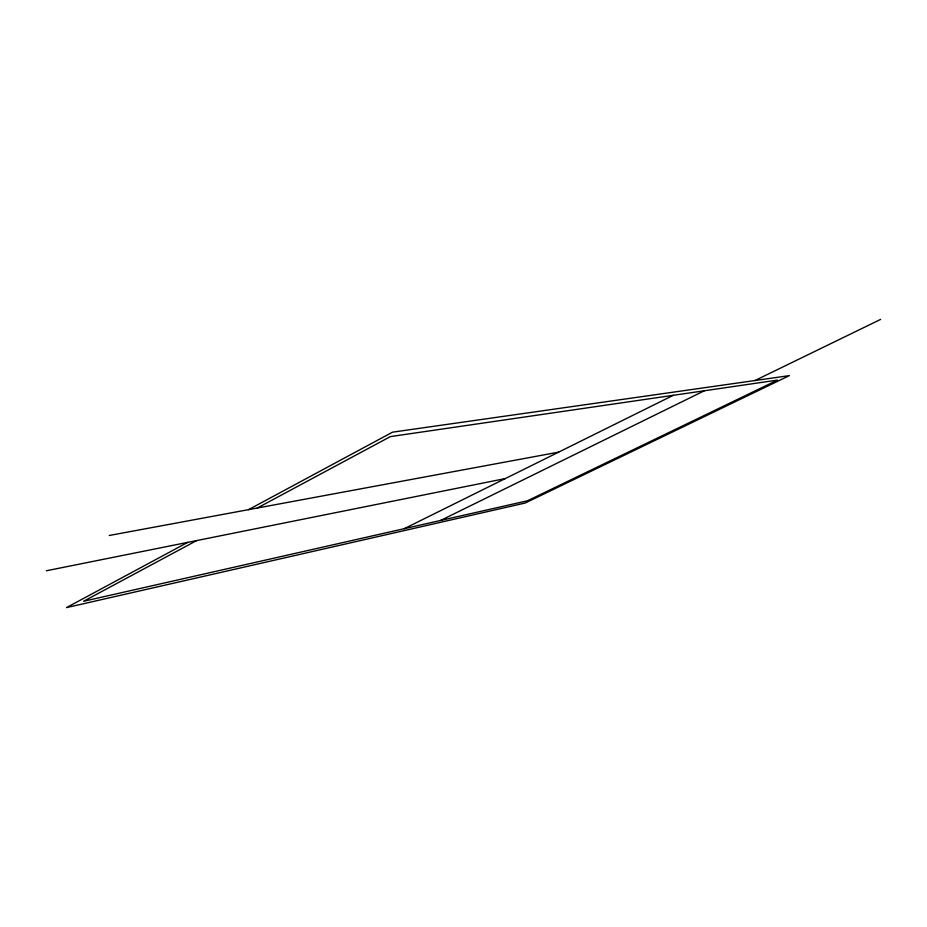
<?xml version="1.0" encoding="UTF-8"?>
<svg xmlns="http://www.w3.org/2000/svg" width="927" height="927" viewBox="0 0 927 927"><rect width="100%" height="100%" fill="white"/><g stroke="black" fill="none" stroke-linecap="round" stroke-linejoin="round"><path stroke-width="1.39" d="M187.706 542.376L66.477 607.614L525.215 503.013L789.364 375.62L392.538 432.167L248.54 509.653M196.628 540.592L83.569 601.275L527.463 500.789L777.498 380.093L390.371 436.605L257.3 508.019M404.23 528.68L673.292 395.308M440.626 520.441L704.323 390.777M754.972 380.522L880.65 319.386M46.35 570.777L505.331 478.564M109.27 535.482L558.633 452.144"/></g></svg>
